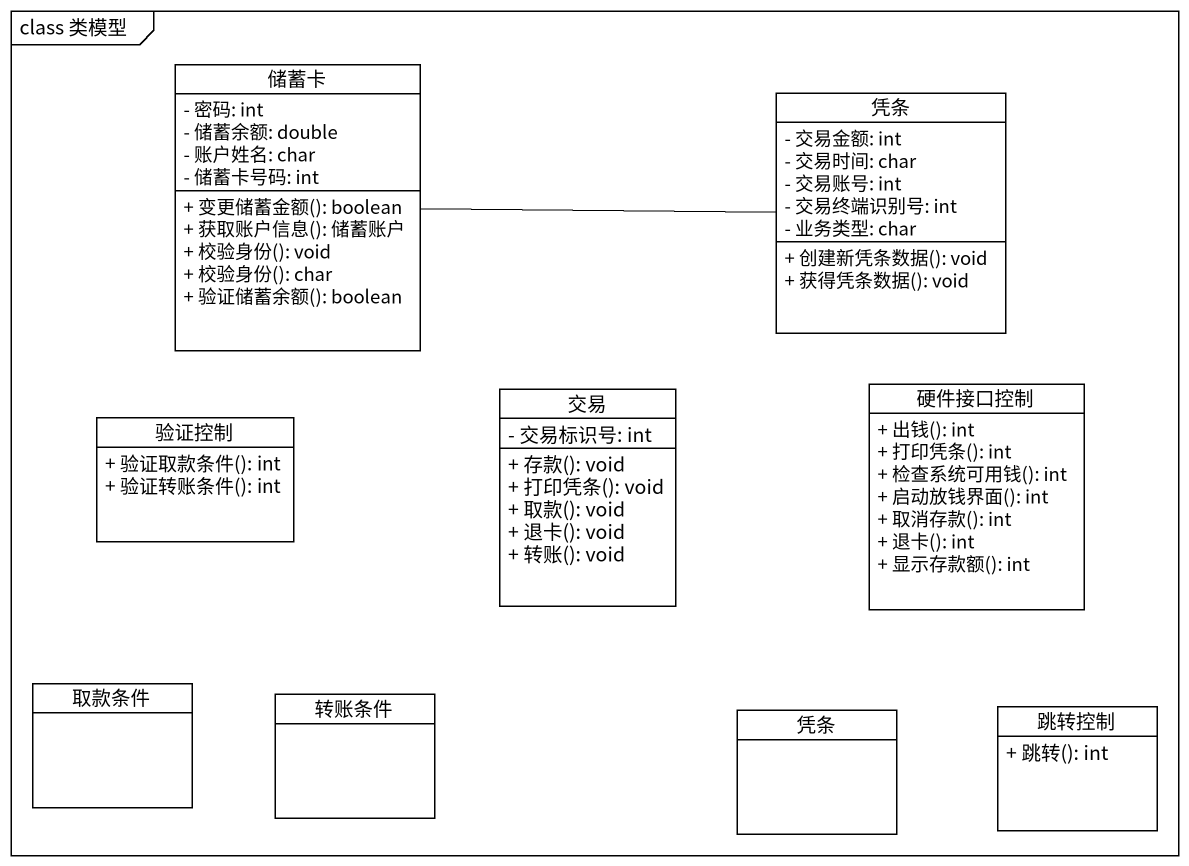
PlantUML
@startuml
mainframe class 类模型
hide circle
hide empty members
skinparam classAttributeIconSize 0
class 储蓄卡 {
  - 密码: int
  - 储蓄余额: double
  - 账户姓名: char
  - 储蓄卡号码: int
  + 变更储蓄金额(): boolean
  + 获取账户信息(): 储蓄账户
  + 校验身份(): void
  + 校验身份(): char
  + 验证储蓄余额(): boolean
}
class 凭条 {
  - 交易金额: int
  - 交易时间: char
  - 交易账号: int
  - 交易终端识别号: int
  - 业务类型: char
  + 创建新凭条数据(): void
  + 获得凭条数据(): void
}
class 交易 {
  - 交易标识号: int
  + 存款(): void
  + 打印凭条(): void
  + 取款(): void
  + 退卡(): void
  + 转账(): void
}
class 硬件接口控制 {
  + 出钱(): int
  + 打印凭条(): int
  + 检查系统可用钱(): int
  + 启动放钱界面(): int
  + 取消存款(): int
  + 退卡(): int
  + 显示存款额(): int
}
class 验证控制 {
  + 验证取款条件(): int
  + 验证转账条件(): int
}
class 取款条件
class 转账条件
class "凭条" as 凭条_2
class 跳转控制 {
  + 跳转(): int
}
储蓄卡 -right- 凭条
@enduml
